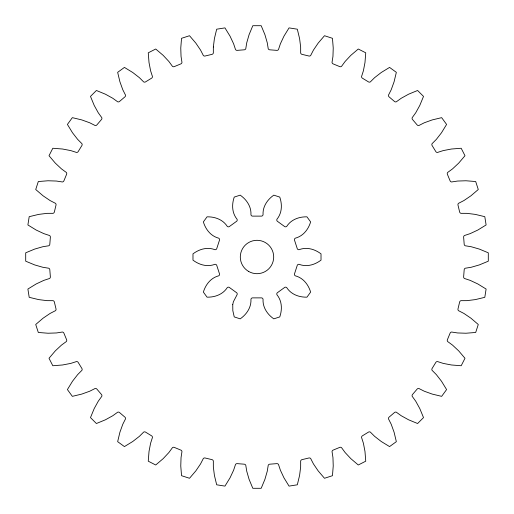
<?xml version="1.0" encoding="UTF-8"?>
<svg xmlns="http://www.w3.org/2000/svg" width="514" height="514" viewBox="0 0 514 514"><rect width="100%" height="100%" fill="white"/><g stroke="black" fill="none" stroke-linecap="round" stroke-linejoin="round"><path stroke-width="0.77" d="M213.355 46.999L213.329 52.3A1.728 1.728 0 0 1 212.006 54.355L205.092 56.013A1.728 1.728 0 0 1 202.979 54.786L200.55 50.076L195.847 43.131L189.512 35.723L181.538 38.312L180.767 48.033L181.044 56.411L181.847 61.654A1.728 1.728 0 0 1 180.857 63.89L174.291 66.608A1.728 1.728 0 0 1 172.01 65.728L168.875 61.455L163.144 55.332L155.723 49.01L148.257 52.813L149.015 62.528L150.596 70.765L152.215 75.815A1.728 1.728 0 0 1 151.585 78.179L145.526 81.893A1.728 1.728 0 0 1 143.136 81.379L139.371 77.646L132.753 72.5L124.433 67.411L117.655 72.339L119.923 81.816L122.775 89.706L125.159 94.435A1.728 1.728 0 0 1 124.908 96.87L119.505 101.483A1.728 1.728 0 0 1 117.063 101.354L112.759 98.258L105.415 94.203L96.407 90.483L90.483 96.407L94.203 105.415L98.258 112.759L101.354 117.063A1.728 1.728 0 0 1 101.483 119.505L96.87 124.908A1.728 1.728 0 0 1 94.435 125.159L89.706 122.775L81.816 119.923L72.339 117.655L67.411 124.433L72.5 132.753L77.646 139.371L81.379 143.136A1.728 1.728 0 0 1 81.893 145.526L78.179 151.585A1.728 1.728 0 0 1 75.815 152.215L70.765 150.596L62.528 149.015L52.813 148.257L49.01 155.723L55.332 163.144L61.455 168.875L65.728 172.01A1.728 1.728 0 0 1 66.608 174.291L63.89 180.857A1.728 1.728 0 0 1 61.654 181.847L56.411 181.044L48.033 180.767L38.312 181.538L35.723 189.512L43.131 195.847L50.076 200.55L54.786 202.979A1.728 1.728 0 0 1 56.013 205.092L54.355 212.006A1.728 1.728 0 0 1 52.3 213.329L46.999 213.355L38.678 214.396L29.202 216.677L27.891 224.952L36.198 230.054L43.793 233.613L48.824 235.277A1.728 1.728 0 0 1 50.366 237.172L49.813 244.259A1.728 1.728 0 0 1 47.988 245.891L42.758 246.746L34.701 249.072L25.7 252.811L25.7 261.189L34.701 264.928L42.758 267.254L47.988 268.109A1.728 1.728 0 0 1 49.813 269.741L50.366 276.828A1.728 1.728 0 0 1 48.824 278.723L43.793 280.387L36.198 283.946L27.891 289.048L29.202 297.323L38.678 299.604L46.999 300.645L52.3 300.671A1.728 1.728 0 0 1 54.355 301.994L56.013 308.908A1.728 1.728 0 0 1 54.786 311.021L50.076 313.45L43.131 318.153L35.723 324.488L38.312 332.462L48.033 333.233L56.411 332.956L61.654 332.153A1.728 1.728 0 0 1 63.89 333.143L66.608 339.709A1.728 1.728 0 0 1 65.728 341.99L61.455 345.125L55.332 350.856L49.01 358.277L52.813 365.743L62.528 364.985L70.765 363.404L75.815 361.785A1.728 1.728 0 0 1 78.179 362.415L81.893 368.474A1.728 1.728 0 0 1 81.379 370.864L77.646 374.629L72.5 381.247L67.411 389.567L72.339 396.345L81.816 394.077L89.706 391.225L94.435 388.841A1.728 1.728 0 0 1 96.87 389.092L101.483 394.495A1.728 1.728 0 0 1 101.354 396.936L98.258 401.241L94.203 408.585L90.483 417.593L96.407 423.517L105.415 419.797L112.759 415.742L117.063 412.646A1.728 1.728 0 0 1 119.505 412.517L124.908 417.13A1.728 1.728 0 0 1 125.159 419.565L122.775 424.294L119.923 432.184L117.655 441.661L124.433 446.589L132.753 441.5L139.371 436.354L143.136 432.621A1.728 1.728 0 0 1 145.526 432.107L151.585 435.821A1.728 1.728 0 0 1 152.215 438.185L150.596 443.235L149.015 451.472L148.257 461.186L155.723 464.99L163.144 458.668L168.875 452.545L172.01 448.272A1.728 1.728 0 0 1 174.291 447.392L180.857 450.11A1.728 1.728 0 0 1 181.847 452.346L181.044 457.589L180.767 465.967L181.538 475.688L189.512 478.277L195.847 470.869L200.55 463.924L202.979 459.214A1.728 1.728 0 0 1 205.092 457.987L212.006 459.644A1.728 1.728 0 0 1 213.329 461.7L213.355 467.001L214.396 475.321L216.677 484.798L224.952 486.109L230.054 477.802L233.613 470.207L235.277 465.176A1.728 1.728 0 0 1 237.172 463.634L244.259 464.187A1.728 1.728 0 0 1 245.891 466.012L246.746 471.242L249.072 479.299L252.811 488.3L261.189 488.3L264.928 479.299L267.254 471.242L268.109 466.012A1.728 1.728 0 0 1 269.741 464.187L276.828 463.634A1.728 1.728 0 0 1 278.723 465.176L280.387 470.207L283.946 477.802L289.048 486.109L297.323 484.798L299.604 475.321L300.645 467.001L300.671 461.7A1.728 1.728 0 0 1 301.994 459.644L308.908 457.987A1.728 1.728 0 0 1 311.021 459.214L313.45 463.924L318.153 470.869L324.488 478.277L332.462 475.688L333.233 465.967L332.956 457.589L332.153 452.346A1.728 1.728 0 0 1 333.143 450.11L339.709 447.392A1.728 1.728 0 0 1 341.99 448.272L345.125 452.545L350.856 458.668L358.277 464.99L365.743 461.186L364.985 451.472L363.404 443.235L361.785 438.185A1.728 1.728 0 0 1 362.415 435.821L368.474 432.107A1.728 1.728 0 0 1 370.864 432.621L374.629 436.354L381.247 441.5L389.567 446.589L396.345 441.661L394.077 432.184L391.225 424.294L388.841 419.565A1.728 1.728 0 0 1 389.092 417.13L394.495 412.517A1.728 1.728 0 0 1 396.936 412.646L401.241 415.742L408.585 419.797L417.593 423.517L423.517 417.593L419.797 408.585L415.742 401.241L412.646 396.936A1.728 1.728 0 0 1 412.517 394.495L417.13 389.092A1.728 1.728 0 0 1 419.565 388.841L424.294 391.225L432.184 394.077L441.661 396.345L446.589 389.567L441.5 381.247L436.354 374.629L432.621 370.864A1.728 1.728 0 0 1 432.107 368.474L435.821 362.415A1.728 1.728 0 0 1 438.185 361.785L443.235 363.404L451.472 364.985L461.186 365.743L464.99 358.277L458.668 350.856L452.545 345.125L448.272 341.99A1.728 1.728 0 0 1 447.392 339.709L450.11 333.143A1.728 1.728 0 0 1 452.346 332.153L457.589 332.956L465.967 333.233L475.688 332.462L478.277 324.488L470.869 318.153L463.924 313.45L459.214 311.021A1.728 1.728 0 0 1 457.987 308.908L459.644 301.994A1.728 1.728 0 0 1 461.7 300.671L467.001 300.645L475.321 299.604L484.798 297.323L486.109 289.048L477.802 283.946L470.207 280.387L465.176 278.723A1.728 1.728 0 0 1 463.634 276.828L464.187 269.741A1.728 1.728 0 0 1 466.012 268.109L471.242 267.254L479.299 264.928L488.3 261.189L488.3 252.811L479.299 249.072L471.242 246.746L466.012 245.891A1.728 1.728 0 0 1 464.187 244.259L463.634 237.172A1.728 1.728 0 0 1 465.176 235.277L470.207 233.613L477.802 230.054L486.109 224.952L484.798 216.677L475.321 214.396L467.001 213.355L461.7 213.329A1.728 1.728 0 0 1 459.644 212.006L457.987 205.092A1.728 1.728 0 0 1 459.214 202.979L463.924 200.55L470.869 195.847L478.277 189.512L475.688 181.538L465.967 180.767L457.589 181.044L452.346 181.847A1.728 1.728 0 0 1 450.11 180.857L447.392 174.291A1.728 1.728 0 0 1 448.272 172.01L452.545 168.875L458.668 163.144L464.99 155.723L461.186 148.257L451.472 149.015L443.235 150.596L438.185 152.215A1.728 1.728 0 0 1 435.821 151.585L432.107 145.526A1.728 1.728 0 0 1 432.621 143.136L436.354 139.371L441.5 132.753L446.589 124.433L441.661 117.655L432.184 119.923L424.294 122.775L419.565 125.159A1.728 1.728 0 0 1 417.13 124.908L412.517 119.505A1.728 1.728 0 0 1 412.646 117.063L415.742 112.759L419.797 105.415L423.517 96.407L417.593 90.483L408.585 94.203L401.241 98.258L396.936 101.354A1.728 1.728 0 0 1 394.495 101.483L389.092 96.87A1.728 1.728 0 0 1 388.841 94.435L391.225 89.706L394.077 81.816L396.345 72.339L389.567 67.411L381.247 72.5L374.629 77.646L370.864 81.379A1.728 1.728 0 0 1 368.474 81.893L362.415 78.179A1.728 1.728 0 0 1 361.785 75.815L363.404 70.765L364.985 62.528L365.743 52.813L358.277 49.01L350.856 55.332L345.125 61.455L341.99 65.728A1.728 1.728 0 0 1 339.709 66.608L333.143 63.89A1.728 1.728 0 0 1 332.153 61.654L332.956 56.411L333.233 48.033L332.462 38.312L324.488 35.723L318.153 43.131L313.45 50.076L311.021 54.786A1.728 1.728 0 0 1 308.908 56.013L301.994 54.355A1.728 1.728 0 0 1 300.671 52.3L300.645 46.999L299.604 38.678L297.323 29.202L289.048 27.891L283.946 36.198L280.387 43.793L278.723 48.824A1.728 1.728 0 0 1 276.828 50.366L269.741 49.813A1.728 1.728 0 0 1 268.109 47.988L267.254 42.758L264.928 34.701L261.189 25.7L252.811 25.7L249.072 34.701L246.746 42.758L245.891 47.988A1.728 1.728 0 0 1 244.259 49.813L237.172 50.366A1.728 1.728 0 0 1 235.277 48.824L233.613 43.793L230.054 36.198L224.952 27.891L216.677 29.202L214.396 38.678L213.355 46.999M232.746 304.635L232.823 310.617L234.236 316.913L240.205 318.853C246.604 314.388 251.404 307.43 250.948 299.296A1.677 1.677 0 0 1 252.843 297.876L261.157 297.876A1.677 1.677 0 0 1 263.052 299.296C262.596 307.43 267.396 314.388 273.795 318.853L279.764 316.913C282.321 309.544 282.115 301.082 276.962 294.779A1.677 1.677 0 0 1 277.663 292.511L284.39 287.628A1.677 1.677 0 0 1 286.761 287.66C291.168 294.509 299.142 297.323 306.948 297.169L310.636 292.087C308.368 284.621 303.228 277.901 295.357 275.832A1.677 1.677 0 0 1 294.593 273.583L297.156 265.68A1.677 1.677 0 0 1 299.097 264.312C306.685 267.261 314.793 264.851 321.019 260.135L321.019 253.865C314.793 249.149 306.685 246.739 299.097 249.688A1.677 1.677 0 0 1 297.156 248.32L294.593 240.417A1.677 1.677 0 0 1 295.357 238.168C303.228 236.099 308.368 229.379 310.636 221.913L306.948 216.831C299.142 216.677 291.168 219.491 286.761 226.34A1.677 1.677 0 0 1 284.39 226.372L277.663 221.489A1.677 1.677 0 0 1 276.962 219.221C282.115 212.918 282.321 204.456 279.764 197.087L273.795 195.147C267.396 199.612 262.596 206.57 263.052 214.704A1.677 1.677 0 0 1 261.157 216.124L252.843 216.124A1.677 1.677 0 0 1 250.948 214.704C251.404 206.57 246.604 199.612 240.205 195.147L234.236 197.087C231.679 204.456 231.885 212.918 237.038 219.221A1.677 1.677 0 0 1 236.337 221.489L229.61 226.372A1.677 1.677 0 0 1 227.239 226.34C222.832 219.491 214.858 216.677 207.052 216.831L203.364 221.913C205.632 229.379 210.772 236.099 218.643 238.168A1.677 1.677 0 0 1 219.407 240.417L216.844 248.32A1.677 1.677 0 0 1 214.903 249.688C207.315 246.739 199.207 249.149 192.981 253.865L192.981 260.135C199.207 264.851 207.315 267.261 214.903 264.312A1.677 1.677 0 0 1 216.844 265.68L219.407 273.583A1.677 1.677 0 0 1 218.643 275.832C210.772 277.901 205.632 284.621 203.364 292.087L207.052 297.169C214.858 297.323 222.832 294.509 227.239 287.66A1.677 1.677 0 0 1 229.61 287.628L236.337 292.511A1.677 1.677 0 0 1 237.038 294.779L233.401 301.718L232.746 304.635M248.654 271.456A16.692 16.692 0 0 0 273.692 257A16.692 16.692 0 0 0 248.654 242.544A16.692 16.692 0 0 0 248.654 271.456"/></g></svg>
